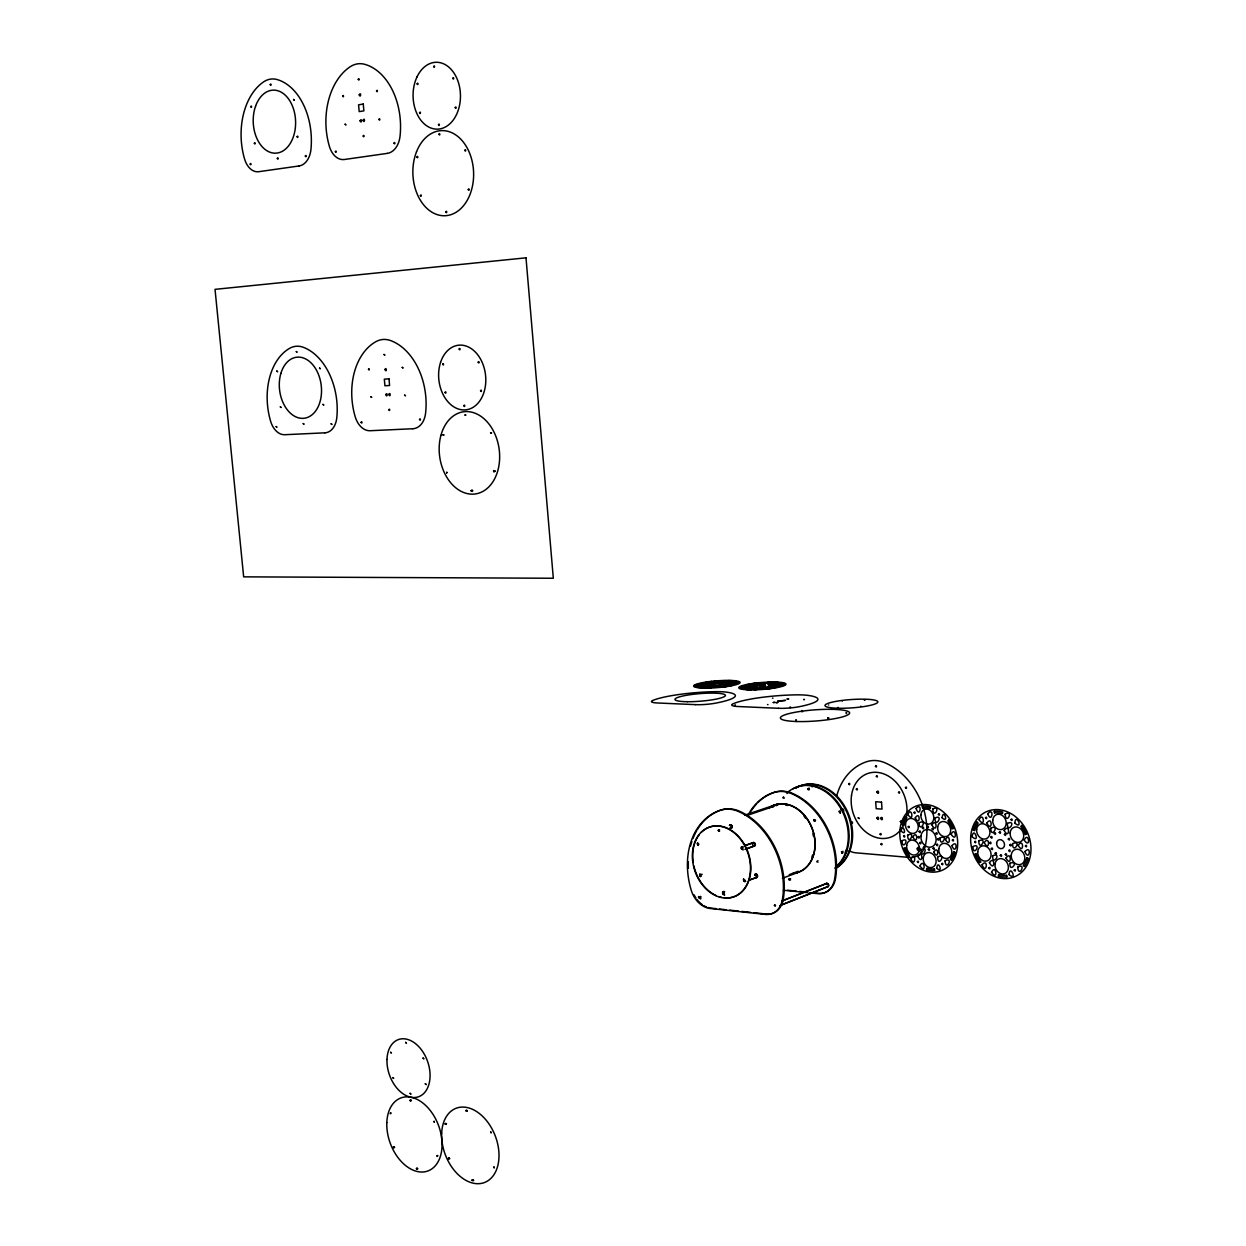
<?xml version="1.0" encoding="UTF-8"?>
<svg xmlns="http://www.w3.org/2000/svg" width="1246" height="1246" viewBox="0 0 1246 1246"><rect width="100%" height="100%" fill="white"/><g stroke="black" fill="none" stroke-linecap="round" stroke-linejoin="round"><path stroke-width="1.5" d="M1028.184 858.416L1026.86 857.653M494.273 471.113L495.332 471.066L494.288 471.268M465.256 415.276C467.297 415.23 463.808 414.217 465.225 415.152M446.613 472.53C446.893 470.926 446.784 474.274 446.66 472.795M490.94 433.063C493.027 433.265 489.304 432.066 491.111 433.172M494.46 471.331C492.964 468.808 493.681 473.901 494.444 471.175M755.792 875.299L756.696 874.972L756.961 876.203M719.581 831.207L718.771 829.758L719.581 829.867M815.476 820.631C813.825 822.983 812.579 818.201 815.507 820.024M840.411 811.831C837.795 812.392 839.01 810.601 840.427 811.021M783.532 796.801C784.45 797.58 780.806 797.783 784.373 798.11M742.507 849.211C743.644 845.832 741.557 850.971 742.118 847.592M723.708 892.525C722.337 895.251 726.013 891.7 723.132 894.098A1.667 1.246 70.2 0 1 724.58 891.902M1007.002 876.81L1006.69 875.346M841.564 851.688L842.358 853.058L841.564 851.688A1.776 1.386 69.4 0 0 842.047 852.934M953.782 851.579L955.059 852.264A33.035 26.618 68.3 0 1 951.555 860.176M700.953 876.14C701.887 874.256 699.411 875.144 700.486 876.234M723.474 892.557L723.023 893.989M922.242 806.271L922.523 807.813M994.183 811.364L994.464 812.922M790.587 879.894L789.543 879.084L790.587 878.71M930.388 808.358L930.466 806.878A33.035 26.618 68.3 0 0 922.352 806.224M842.903 811.068L842.935 809.775M777.987 683.042L781.32 682.73M905.795 816.706L906.854 817.797A31.384 25.294 68.3 0 0 903.615 825.21L902.322 824.743M746.588 688.836L743.223 689.147M741.822 686.157L745.17 685.845L741.946 686.281M737.056 683.992L733.785 684.303M976.989 821.986L978.094 823.061A32.1 26.322 66.6 0 0 974.668 830.661L973.313 830.116M733.069 681.11L735.732 681.219M754.484 844.959L754.437 843.48M717.089 687.06L719.767 687.185M951.399 860.285L950.387 859.101A31.384 25.294 68.3 0 0 953.72 851.703M700.392 687.371L697.76 687.247M1024.383 866.515L1023.278 865.331A32.1 26.322 66.6 0 0 1026.782 857.793M781.476 904.845L827.78 886.591M779.747 905.717L827.842 886.763M782.036 900.842L826.581 883.383M782.099 901.029L826.643 883.554M788.593 699.037L786.896 699.022L788.578 698.913M774.965 702.448L773.299 702.573M777.784 702.557L776.071 702.697L777.8 702.433M773.236 702.433L774.996 702.308M782.41 878.321L798.561 872.184M789.248 874.661L798.234 871.265M756.68 877.309L748.753 880.283L756.743 877.48M827.687 719.176L828.637 719.222M827.609 718.101L828.652 718.008M828.699 718.101L827.687 718.194M746.479 848.697L754.422 845.863M744.952 849.445L754.484 846.034M846.003 712.572L846.719 712.665M846.548 713.553L846.205 713.6M745.248 845.395L753.207 842.576M745.31 845.567L753.269 842.748M801.599 711.653L802.549 711.7M711.295 687.714L708.133 687.87L711.092 687.356M698.103 686.297L695.252 686.655M744.781 815.164L775.604 804.729M746.884 815.507L774.078 806.271A34.67 26.867 70.6 0 0 772.333 807.081M695.019 686.297L698.196 686.141M782.363 686.001L779.747 686.016M765.651 688.96L762.459 689.225L765.745 688.804M779.653 685.861L782.971 685.58M781.242 682.901L778.049 683.151M769.156 684.942L770.262 684.942L769.265 685.035M759.016 682.964L762.287 682.683M743.457 688.462L744.064 688.54M743.208 689.007L746.525 688.711M761.571 683.12L759.094 683.104M754.437 686.904L755.543 686.904L754.5 686.998M759.982 685.051L758.923 685.035L759.951 684.957M772.707 686.297L769.483 686.515M773.361 686.359L776.679 686.141M776.663 686.281L773.314 686.484M761.727 687.185L761.306 687.262M770.807 684.506L774.109 684.288L771.523 684.833M761.96 688.462L758.767 688.664L762.116 688.306M769.405 686.375L772.785 686.157M775.012 687.138L778.22 686.998L775.324 687.527M795.727 719.83L796.35 719.736M733.723 684.163L736.993 683.883M749.562 687.808L747.008 688.213M753.986 686.328L754.655 686.235M761.96 684.334L765.309 684.132M765.916 683.369L762.599 683.571M753.768 687.371L750.59 687.574M763.923 684.708L764.047 684.599M765.231 684.256L761.991 684.475M784.326 683.836L781.164 683.992L784.061 683.462M724.627 683.275L723.646 683.229M733.131 681.095L735.732 681.095M717.135 687.044L719.767 687.044M748.13 685.58L750.762 685.175M751.4 685.502L748.161 685.721M752.039 685.565L755.341 685.347M746.276 687.885L749.594 687.667M755.325 685.487L751.992 685.689M762.645 683.447L765.932 683.229M750.559 687.434L753.923 687.231M757.085 689.505L753.908 689.63L756.898 689.116M700.299 687.403L697.791 687.403M767.505 682.419L770.667 682.263M770.682 682.403L767.738 682.777M716.403 681.469L713.942 681.313L717.12 681.032M713.537 683.369L714.612 683.369M708.958 685.191L709.504 685.098M749.858 684.724L746.712 684.864M740.342 688.01L743.535 687.87M743.488 688.01L740.576 688.399M700.003 684.288L696.841 684.584L700.003 684.147M723.988 683.805L724.378 683.743M713.584 687.309L714.036 687.403M732.601 682.325L729.517 682.528M746.681 684.724L749.64 684.35M717.556 682.995L718.163 682.901M713.756 685.876L716.995 685.658M716.045 685.471L715.578 685.549M725.25 682.824L728.474 682.606M716.98 685.798L715.562 686.359M728.458 682.761L725.982 683.151M729.455 682.387L732.757 682.185M738.426 682.201L735.42 682.31M729.019 685.409L732.181 685.269M732.15 685.425L729.299 685.798M717.4 681.796L720.609 681.578M704.083 686.079L700.797 686.281M705.111 685.705L708.429 685.502M716.621 682.668L719.207 682.263M708.258 685.658L705.158 685.845M720.64 681.702L718.646 682.123M719.861 682.59L716.715 682.808M735.405 682.185L738.333 681.811M706.171 683.82L703.227 684.038L707.198 684.584L704.66 685.471L696.794 685.393L706.264 683.68M725.343 680.783L722.493 681.141M722.275 680.783L725.39 680.643M704.722 683.057L701.654 683.057L704.551 682.683M769.109 686.203L768.05 686.188L769.109 686.094M756.68 685.658L755.777 685.611L756.68 685.565M757.942 687.231L757.163 687.325L757.973 687.122M780.198 683.384L780.79 683.478M832.764 708.865L833.761 708.803M833.636 708.943L832.749 708.974M759.468 689.054L759.795 689.007M764.281 682.808L764.655 682.746M719.051 681.25L719.97 681.188M777.94 686.499L778.875 686.437M778.812 686.546L777.987 686.608M746.043 685.316L746.93 685.347L746.105 685.425M731.963 684.786L732.85 684.724M732.819 684.833L732.025 684.895M700.953 683.633L701.825 683.571M837.561 707.557L838.402 707.494M789.793 707.339L790.634 707.276M790.603 707.417L789.855 707.479M767.536 704.551L768.003 704.675M860.752 706.311L861.095 706.264M783.874 684.21L784.7 684.132A22.568 3.333 -4.4 0 1 784.123 685.191M740.731 687.667L740.031 687.714M734.922 704.956L735.389 704.893M842.187 701.077L842.249 700.937M738.037 682.528L738.862 682.465M730.81 825.615L731.698 826.534L730.81 827.11M772.442 698.165L772.972 698.103M828.761 704.971L828.528 705.002M803.701 699.504L804.495 699.442L803.748 699.629M864.288 699.754L865.098 699.831M767.723 688.633L767.754 688.633A21.447 3.177 -4.4 0 0 773.579 687.823M746.385 689.365L746.993 689.318A21.447 3.177 -4.4 0 0 752.039 689.505L751.587 689.692A22.568 3.333 -4.4 0 1 746.261 689.49M732.617 680.877L732.103 680.939A21.151 3.084 -4.5 0 0 727.181 680.752M700.797 687.621L701.389 687.558A21.151 3.084 -4.5 0 0 706.295 687.745L705.843 687.932M744.547 880.953C745.451 880.019 743.784 878.897 744.75 880.813M710.859 684.054L710.298 684.054M796.474 720.998L796.287 720.827M721.964 683.026L721.995 682.855M711.996 685.565L711.871 685.58M801.848 710.532L802.19 710.687M714.192 683.447L714.145 683.447A6.152 0.903 -4.5 0 0 713.335 685.238A6.152 0.903 -4.5 0 0 722.929 683.82A6.152 0.903 -4.5 0 0 714.192 683.618L713.584 683.462M706.108 682.403L705.828 682.419A22.257 3.24 -4.5 0 1 711.622 681.484M773.688 687.808L774.155 687.792A22.568 3.333 -4.4 0 1 768.128 688.758L767.754 688.773M701.607 686.032L704.115 685.939M715.111 686.203L713.008 686.92L715.64 686.39M760.153 687.932L762.754 687.387L760.06 687.917M742.149 849.289L742.429 847.545M718.786 682.247L717.353 681.905M696.452 684.864L695.689 684.926A22.257 3.24 -4.5 0 0 694.614 685.954M865.082 699.691L864.288 699.878M719.16 681.266L720.001 681.11M750.808 684.07L751.198 684.054A21.447 3.177 -4.4 0 1 756.961 683.275M757.101 683.12L756.852 683.12A22.568 3.333 -4.4 0 0 750.731 683.945M930.248 808.374L930.279 808.374A31.384 25.294 68.3 0 0 922.663 807.829M726.231 684.256L723.677 684.646L726.325 684.272M707.463 684.194L710.002 683.649L707.354 684.179M741.619 686.562L740.887 686.608A22.568 3.333 -4.4 0 0 739.859 687.683M842.919 852.809L842.919 851.283M787.628 890.251L796.178 891.092M799.605 891.435L803.047 891.778M813.42 892.806L818.622 893.32A23.191 18.051 69.4 0 0 835.49 878.695A67.798 52.363 70.3 0 0 793.017 793.624A38.33 29.748 70.8 0 0 774.405 792.316A68.109 52.799 70 0 0 757.833 802.611M783.376 890.236L807.392 892.619M809.121 892.79L817.797 893.647A23.207 18.051 69.4 0 0 834.649 879.022A67.829 52.363 70.3 0 0 792.176 793.904A38.346 29.764 70.8 0 0 773.564 792.596A68.141 52.815 70 0 0 748.239 814.791M716.014 908.661L710.89 908.116A23.44 17.646 70.6 0 1 708.071 907.54M719.425 909.035L726.278 909.767M729.72 910.141L738.348 911.06M741.822 911.433L750.513 912.368M754.017 912.742L762.77 913.676M764.53 913.863L766.29 914.05A23.861 18.254 69.7 0 0 783.298 899.129A69.76 52.908 70.6 0 0 739.999 811.426A39.436 30.075 71.1 0 0 721.154 809.993A70.088 53.376 70.3 0 0 697.558 829.244M809.277 788.157L809.277 789.684M777.675 683.649L775.105 684.194L777.722 683.665M817.983 860.675C815.211 862.325 817.983 861.702 817.968 862.216M845.427 851.75L845.894 850.457M908.583 856.563L909.424 855.55A31.384 25.294 68.3 0 1 905.172 847.638L903.957 848.105A33.035 26.618 68.3 0 0 908.427 856.438M1021.767 825.366L1020.801 826.363A32.1 26.322 66.6 0 1 1025.318 834.571L1026.642 834.119A33.782 27.708 66.6 0 0 1021.891 825.459L1021.845 825.413M934.469 868.914L934.765 870.456A33.035 26.618 68.3 0 1 926.681 869.77M998.358 876.109L998.591 874.583A32.1 26.322 66.6 0 0 1006.488 875.299M948.751 819.946L947.848 820.958A31.384 25.294 68.3 0 1 952.193 828.964L953.455 828.497A33.035 26.618 68.3 0 0 948.86 820.055M926.463 869.615L926.759 868.213A31.384 25.294 68.3 0 0 934.344 868.898M417.114 1168.966C418.547 1169.651 414.84 1168.281 416.927 1168.608M434.044 1121.634C434.029 1119.967 434.589 1123.534 434.075 1121.727M393.876 1147.55C395.231 1148.61 391.618 1146.554 393.736 1147.395M466.534 1110.965C468.247 1111.946 464.166 1110.202 466.409 1110.684M410.619 1100.67C412.628 1101.246 408.081 1100.311 410.464 1100.374M448.762 1158.391C446.115 1158.842 451.317 1158.982 448.825 1158.624M445.585 1123.923C448.124 1124.889 443.046 1123.908 445.538 1123.845M737.912 682.574A21.151 3.084 -4.5 0 1 737.102 683.524M727.539 686.079A21.151 3.084 -4.5 0 1 721.855 686.873M695.72 685.876A21.151 3.084 -4.5 0 1 696.623 684.911M706.248 682.387A21.151 3.084 -4.5 0 1 711.871 681.624M739.003 682.497A22.257 3.24 -4.5 0 1 738.162 683.493M728.1 686.188A22.257 3.24 -4.5 0 1 722.104 687.013M705.734 687.932A22.257 3.24 -4.5 0 1 700.657 687.73M727.726 680.581A22.257 3.24 -4.5 0 1 732.773 680.768M783.734 684.256A21.447 3.177 -4.4 0 1 783.033 685.222M740.981 687.59A21.447 3.177 -4.4 0 1 741.775 686.624M772.52 682.387A21.447 3.177 -4.4 0 1 777.457 682.574M773.065 682.216A22.568 3.333 -4.4 0 1 778.252 682.403M994.604 812.953A32.1 26.322 66.6 0 1 1002.5 813.513L1002.672 811.94A33.782 27.708 66.6 0 0 994.308 811.317M1006.799 876.935A33.782 27.708 66.6 0 1 998.498 876.187M973.328 829.961A33.782 27.708 66.6 0 1 976.88 822.08M1028.168 858.51A33.782 27.708 66.6 0 1 1024.492 866.422M811.8 786.522A1.76 1.386 71.5 0 1 812.267 786.818M842.218 852.918A1.589 1.262 69.4 0 1 841.782 851.672M846.268 850.379A1.776 1.386 69.4 0 1 845.395 852.903M846.096 850.364A1.589 1.246 69.4 0 1 845.458 852.716M840.38 812.953A1.776 1.402 70.5 0 1 839.975 812.906M840.443 812.766A1.589 1.262 70.5 0 1 839.897 812.703M840.957 809.324A1.776 1.402 70.5 0 1 843.199 809.511A1.776 1.402 70.5 0 1 842.888 812.096M841.19 809.277A1.589 1.262 70.5 0 1 843.121 809.666A1.589 1.262 70.5 0 1 842.888 811.894M700.377 876.577A1.838 1.371 70.9 0 1 699.894 874.053M700.626 876.577A1.651 1.246 70.9 0 1 700.065 874.085M701.872 874.1A1.651 1.246 70.9 0 1 702.137 874.474M724.549 895.002A1.838 1.386 70.2 0 1 724.144 895.033M722.867 894.052A1.838 1.386 70.2 0 1 723.428 891.497M724.128 891.497A1.838 1.386 70.2 0 1 724.533 891.684M724.58 894.799A1.667 1.246 70.2 0 1 724.128 894.846M744.625 881.576A1.853 1.417 70.2 0 1 743.566 879.069M745.731 881.389A1.667 1.277 70.2 0 1 743.737 879.053M754.609 875.284A1.853 1.417 70.2 0 1 756.291 874.053A1.853 1.417 70.2 0 1 757.521 876.405A1.853 1.417 70.2 0 1 755.73 877.418M754.765 875.331A1.667 1.277 70.2 0 1 756.291 874.24A1.667 1.277 70.2 0 1 757.35 876.421A1.667 1.277 70.2 0 1 755.668 877.2M741.557 849.133A1.853 1.417 71 0 1 741.806 846.673M743.208 849.865A1.667 1.277 71 0 1 742.834 849.897M741.728 849.149A1.667 1.277 71 0 1 742.305 846.641M742.678 846.641A1.667 1.277 71 0 1 743.239 846.891M752.833 845.38A1.853 1.417 70.9 0 0 755.154 845.38A1.853 1.417 70.9 0 0 754.126 842.608A1.853 1.417 70.9 0 0 752.382 844.181A1.667 1.277 70.9 0 1 754.032 842.748A1.667 1.277 70.9 0 1 755.076 845.146A1.667 1.277 70.9 0 1 753.082 845.458M729.424 825.428A1.838 1.402 71.6 0 1 731.386 825.117A1.838 1.402 71.6 0 1 731.963 827.64A1.838 1.402 71.6 0 1 730 827.951M729.595 825.459A1.651 1.262 71.6 0 1 731.293 825.241A1.651 1.262 71.6 0 1 731.9 827.375A1.651 1.262 71.6 0 1 730.327 827.998M698.118 845.395A1.838 1.386 71.6 0 1 697.589 842.872M698.352 845.38A1.651 1.246 71.6 0 1 697.76 842.903M701.171 832.484A36.897 27.973 70.9 0 1 748.083 852.42A36.897 27.973 70.9 0 1 724.315 897.836M721.714 897.416A36.897 27.973 70.9 0 1 719.02 896.699M716.279 895.64A36.897 27.973 70.9 0 1 693.835 865.83M693.212 862.512A36.897 27.973 70.9 0 1 699.177 834.773M706.622 907.041A23.44 17.646 70.6 0 1 703.71 905.608M702.292 904.658A23.44 17.646 70.6 0 1 697.106 899.612M696 898.086A23.44 17.646 70.6 0 1 694.115 894.862M688.384 868.26A70.088 53.376 70.3 0 1 688.353 861.811M690.564 845.987A70.088 53.376 70.3 0 1 691.888 841.486M692.932 838.589A70.088 53.376 70.3 0 1 696.81 830.49M771.944 806.178A35.636 27.63 70.6 0 1 812.984 831.191A35.636 27.63 70.6 0 1 792.783 873.462M770.23 807.159A35.636 27.63 70.6 0 0 768.58 808.296A35.636 27.63 70.6 0 1 812.003 827.936A35.636 27.63 70.6 0 1 794.029 873.29M775.9 805.664A34.67 26.867 70.6 0 1 777.753 805.212M785.572 805.087A34.67 26.867 70.6 0 1 787.565 805.492M804.059 816.301A34.67 26.867 70.6 0 1 805.555 818.186M812.906 833.761A34.67 26.867 70.6 0 1 813.436 836.191M812.594 854.99A34.67 26.867 70.6 0 1 811.847 857.077M698.508 897.245A1.635 1.215 70.4 0 1 698.648 896.528M700.579 896.466A1.635 1.215 70.4 0 1 700.875 896.949M700.875 898.553A1.635 1.215 70.4 0 1 700.423 898.989M751.011 811.193A68.109 52.799 70 0 1 756.587 803.904M776.756 804.34A35.62 27.614 70.6 0 1 779.357 803.779M825.911 884.006A1.807 1.402 68.9 0 1 827.858 883.648A1.807 1.402 68.9 0 1 828.528 886.062A1.807 1.402 68.9 0 1 826.628 886.529M826.098 884.021A1.62 1.262 68.9 0 1 827.765 883.772A1.62 1.262 68.9 0 1 828.465 885.797A1.62 1.262 68.9 0 1 826.955 886.545M849.211 850.753A21.665 17.133 69.8 0 0 855.862 852.825L909.3 857.419A22.023 17.662 68.7 0 0 925.84 843.324A64.418 51.288 69.7 0 0 884.909 762.754A36.414 29.141 70.3 0 0 866.718 761.695A64.699 51.709 69.4 0 0 836.673 795.992M788.858 791.35A45.152 35.293 70.5 0 1 839.243 805.96A45.152 35.293 70.5 0 1 837 865.892M786.896 793.531A45.121 35.277 70.5 0 1 789.684 791.07M792.674 789.03A45.121 35.277 70.5 0 1 842.374 809.62A45.121 35.277 70.5 0 1 834.945 867.979M795.431 788.111A45.058 35.262 70.4 0 1 845.084 808.654A45.058 35.262 70.4 0 1 837.655 866.936M796.241 787.846A45.043 35.262 70.4 0 1 846.937 810.414A45.043 35.262 70.4 0 1 835.396 868.587M902.322 824.525A33.035 26.618 68.3 0 1 905.702 816.8M335.361 151.732C336.716 153.912 336.186 149.489 335.376 151.607M390.465 1113.099C389.173 1115.014 392.443 1112.429 390.481 1112.943M390.621 1052.325L391.446 1053.072L390.621 1052.294M898.522 792.44C900.048 795.041 899.846 790.104 898.522 792.394M905.453 787.69C907.01 790.291 906.699 785.338 905.453 787.643M936.727 868.197C943.783 874.754 937.973 858.323 936.743 868.088M942.085 817.781C949.265 824.291 943.44 807.704 942.085 817.688M358.256 79.417C359.471 81.753 359.315 77.018 358.256 79.339M359.191 94.898C360.888 98.979 361.231 91.005 359.206 94.789M360.063 120.815C361.776 124.958 361.963 116.844 360.063 120.815M363.178 136.079C364.346 138.431 364.268 133.711 363.178 136.001M363.069 120.348C364.798 124.444 364.985 116.439 363.084 120.223M404.607 395.216L405.526 395.807L404.623 395.122M913.972 812.626C915.608 815.414 915.358 810.102 913.972 812.579M919.641 842.935C921.604 846.018 920.95 840.115 919.641 842.935M922.429 827.92C924.439 830.989 923.691 825.039 922.429 827.92M951.913 845.645C955.994 856.469 958.719 838.278 951.913 845.645M972.129 836.751C980.695 844.539 973.531 825.273 972.129 836.751M425.307 1083.771L426.148 1084.534L425.307 1083.771M933.052 848.51C935.061 851.532 934.391 845.816 933.067 848.386M935.886 833.449C937.911 836.502 937.21 830.677 935.886 833.387M941.727 863.945C943.456 866.733 943.035 861.422 941.727 863.945M982.05 864.849C986.567 875.767 988.732 857.217 982.066 864.755M987.704 813.716C991.878 824.665 994.713 806.178 987.704 813.716M394.001 143.197C395.231 145.564 395.122 140.751 394.001 143.197M437.206 1155.712C435.789 1157.799 439.277 1154.98 437.221 1155.587M442.673 364.315C444.059 366.667 443.514 362.025 442.673 364.268M443.249 434.963C445.959 435.368 441.302 434.293 443.358 434.963M445.523 1123.549L446.489 1123.767L445.523 1123.44M1008.995 874.583C1017.795 882.246 1010.21 863.462 1008.995 874.49M1014.82 823.139C1023.854 830.677 1015.848 811.753 1014.82 823.139M410.464 1100.093L411.429 1100.389L410.464 1100.125M416.88 1168.296L417.846 1168.623L416.896 1168.25M480.535 390.792C481.766 393.238 481.704 388.472 480.535 390.746M985.524 817.843C987.299 820.693 986.863 815.211 985.524 817.843M991.302 848.775C993.405 851.875 992.626 845.832 991.302 848.775M994.277 833.449C996.224 836.611 995.834 830.661 994.277 833.387M1005.257 854.491C1007.22 857.653 1006.799 851.657 1005.257 854.429M1024.928 851.594C1029.227 862.637 1032.062 844.009 1024.928 851.594M280.35 406.881L281.129 407.535L280.35 406.835M433.624 66.614C434.854 69.044 434.807 64.122 433.639 66.552M438.467 124.802C439.822 127.17 439.449 122.342 438.483 124.725M438.95 134.35C440.352 136.686 439.869 131.889 438.95 134.272M445.834 212.007C447.08 214.405 447.049 209.624 445.85 211.929M493.914 1167.144C494.678 1169.838 493.79 1165.898 493.93 1167.05M1008.279 839.134C1010.381 842.249 1009.649 836.253 1008.279 839.072M1014.228 870.253C1016.051 873.119 1015.599 867.652 1014.228 870.253M319.552 368.162L320.378 368.785L319.552 368.068M471.035 490.753C473.869 492.871 472.592 488.323 471.035 490.753M466.362 1110.388L467.375 1110.7L466.378 1110.326M471.876 1180.258C474.181 1181.956 473.496 1179.214 471.891 1180.149M472.732 1179.869L473.729 1180.242L472.748 1179.728M370.887 396.804L371.744 397.443L370.903 396.711M814.245 819.993L814.713 820.88L814.245 819.993M402.224 367.43L403.128 368.037L402.24 367.321M392.879 1077.665L393.705 1078.429L392.895 1077.619M393.689 1146.943L394.639 1147.317L393.689 1146.896M875.455 766.274C876.982 768.875 876.763 763.985 875.455 766.228M876.359 776.32C877.963 778.921 877.511 773.937 876.359 776.32M876.873 792.051C879.193 796.459 878.991 788.469 876.888 791.958M876.857 818.139C879.271 822.531 879.006 814.479 876.873 818.046M880.081 834.135C881.592 836.767 881.358 831.814 880.081 834.135M880.611 818.42C883.134 822.812 882.76 814.479 880.611 818.42M880.969 844.118C882.386 846.75 882.37 841.875 880.984 844.072M423.064 1058.134L423.92 1058.882L423.064 1058.041M445.04 392.474C446.255 394.904 446.161 390.2 445.04 392.428M903.615 836.268C905.281 839.025 904.923 833.917 903.63 836.159M918.084 837.141C919.844 840.24 919.735 834.509 918.084 837.078M918.022 848.947C919.61 851.61 919.19 846.579 918.022 848.947M448.716 1158.017L449.697 1158.422L448.716 1157.97M927.195 826.892C929.08 830.038 928.628 824.089 927.195 826.892M928.286 849.461C930.139 852.576 929.75 846.782 928.301 849.351M937.459 839.243C939.484 842.343 938.736 836.424 937.459 839.243M980.68 862.03L979.558 862.559A33.782 27.708 66.6 0 1 974.902 854.008L976.163 853.51A32.1 26.322 66.6 0 0 980.571 861.625L980.68 862.092M276.176 426.599L276.939 427.285L276.176 426.506M478.199 362.259C479.476 364.751 479.258 359.907 478.199 362.259M907.618 835.287C908.023 846.968 916.667 830.475 907.633 835.194M952.365 840.162C954.031 843.012 953.72 837.686 952.365 840.115M296.314 351.59L297.093 352.26L296.314 351.543M303.245 423.624L304.055 424.294L303.245 423.578M912.866 836.923C918.084 846.657 917.881 828.668 912.866 836.923M915.265 817.843C920.311 827.531 920.514 809.869 915.265 817.843M917.944 856.578C922.943 866.391 923.286 848.386 917.944 856.578M919.081 822.765C919.034 834.104 928.597 818.42 919.096 822.672M920.95 849.772C921.417 861.64 930.155 844.617 920.95 849.772M974.621 841.953C976.428 844.788 975.852 839.383 974.621 841.953M989.698 842.857C991.691 846.05 991.115 839.944 989.698 842.857M490.753 1132.131C491.905 1134.67 490.317 1130.901 490.753 1132.084M931.915 824.961C937.662 835.085 937.148 816.613 931.93 824.868M933.768 852.062C938.736 861.936 939.266 843.947 933.768 852.062M934.967 818.077C935.061 829.665 944.375 813.373 934.967 818.077M937.631 857.03C937.771 868.54 947.022 852.591 937.631 856.937M940.091 837.873C939.811 849.102 949.779 833.808 940.091 837.873M945.434 839.524C950.745 849.289 950.558 831.44 945.434 839.43M999.245 832.421C1001.286 835.599 1000.678 829.54 999.245 832.421M1000.273 855.457C1002.345 858.587 1001.706 852.653 1000.273 855.395M1009.883 845.037C1011.799 848.261 1011.472 842.249 1009.899 844.975M331.156 423.874L331.981 424.528L331.171 423.765M698.632 897.478C700.205 900.344 699.785 895.08 698.632 897.478M699.52 897.136C700.844 900.048 701.015 894.877 699.536 897.073M1025.427 846.003C1027.234 848.9 1026.766 843.464 1025.442 845.956M361.106 422.378C362.181 424.793 362.243 420.214 361.106 422.378M718.241 830.366C719.347 833.325 718.786 828.434 718.241 830.303M978.795 840.957C978.795 852.404 988.452 836.798 978.811 840.754M984.247 842.639C989.682 853.012 990.196 834.384 984.262 842.53M986.848 823.154C992.455 833.481 992.641 814.822 986.863 823.061M989.449 862.699C994.962 873.057 995.352 854.413 989.464 862.59M990.819 828.185C990.944 840.053 1000.585 823.357 990.819 828.185M992.626 855.753C992.346 867.138 1002.563 851.703 992.626 855.753M250.773 106.689C251.817 109.025 251.801 104.524 250.789 106.626M384.064 354.534L384.921 355.203L384.064 354.44M384.967 369.579C386.758 373.675 386.696 366.09 384.983 369.423M385.777 394.717C387.631 398.751 387.584 391.182 385.793 394.546M1004.183 830.459C1009.572 840.972 1010.304 822.002 1004.183 830.459M1005.974 858.12C1011.814 868.524 1011.643 849.554 1005.974 858.12M1007.391 823.419C1007.22 834.976 1017.39 819.229 1007.407 823.326M1009.976 863.198C1009.089 874.178 1020.396 859.849 1009.976 863.198M1012.64 843.635C1012.282 854.99 1022.717 839.804 1012.655 843.542M388.783 394.53C390.605 398.673 390.637 390.761 388.783 394.53M388.845 409.778C389.905 412.208 390.06 407.644 388.845 409.716M1018.2 845.349C1023.947 855.8 1023.994 836.891 1018.216 845.255M297.109 136.764C298.183 139.147 298.121 134.568 297.109 136.702M419.544 419.481C420.727 421.927 420.634 417.239 419.544 419.481M774.373 905.375C775.962 908.272 775.604 903.132 774.405 905.219M788.702 879.333C790.275 882.152 789.902 876.982 788.702 879.333M848.713 783.936C850.146 786.569 850.021 781.616 848.713 783.936M405.62 1042.419L406.461 1043.198L405.635 1042.341M410.136 1093.396L410.978 1094.175L410.152 1093.303M807.766 788.998C809.168 791.833 809.121 786.647 807.766 788.998M856.329 789.185C857.793 791.817 857.653 786.896 856.329 789.185M459.151 349.067C460.226 351.606 460.428 346.824 459.151 349.02M276.877 371.106L277.64 371.791L276.892 371.012M342.666 96.144C343.834 98.543 343.694 93.793 342.666 96.144M463.855 405.76C465.07 408.19 465.023 403.611 463.87 405.651M900.36 821.488C901.855 824.167 901.668 819.183 900.36 821.488M908.178 826.892C909.673 829.556 909.518 824.618 908.194 826.846M254.34 143.29C255.259 145.673 255.57 141.187 254.34 143.228M917.383 861.78C919.003 864.584 918.785 859.475 917.383 861.734M919.096 831.627C920.981 834.804 920.498 828.839 919.096 831.627M923.379 847.405C925.217 850.597 924.781 844.648 923.379 847.405M932.117 828.902C933.955 832.11 933.597 826.114 932.117 828.902M323.01 404.42L323.82 405.106L323.01 404.374M378.971 119.445C380.232 121.843 379.937 117.108 378.971 119.445M936.416 844.726C938.129 847.934 938.098 842.094 936.431 844.663M938.363 814.37C939.998 817.205 939.811 811.956 938.363 814.308M293.573 99.555L294.352 100.241L293.589 99.415M417.114 83.871C418.391 86.301 418.173 81.504 417.114 83.871M416.943 157.074C418.22 159.519 417.955 154.629 416.943 157.074M988.841 868.01C990.383 870.923 990.523 865.627 988.841 867.948M990.788 837.234C992.75 840.38 992.33 834.586 990.804 837.11M368.489 369.314C369.626 371.729 369.564 367.196 368.489 369.268M995.165 853.339C997.096 856.532 996.738 850.597 995.165 853.276M1004.385 834.462C1006.285 837.67 1005.943 831.83 1004.401 834.337M1008.777 850.644C1010.786 853.79 1010.257 847.95 1008.793 850.52M1010.958 819.65C1012.718 822.516 1012.344 817.22 1010.973 819.541M345.126 124.288L345.967 124.958L345.158 124.148M455.195 107.654C456.379 110.178 456.348 105.256 455.211 107.592M468.247 189.548C469.446 192.071 469.446 187.196 468.247 189.548M776.928 683.026C764.608 686.982 763.845 681.11 776.928 683.026M901.886 840.863C902.914 851.968 910.53 835.973 901.886 840.863M907.804 814.541C914.502 823.933 911.792 805.196 907.804 814.541M376.526 90.942C377.616 93.388 377.678 88.731 376.526 90.865M920.015 866.017C926.681 875.393 924.111 856.874 920.031 865.923M932.709 809.075C933.721 820.351 941.587 804.028 932.709 809.075M250.197 164.067C251.334 166.403 251.1 161.902 250.197 164.067M945.029 860.939C946.088 872.231 953.953 856.111 945.029 860.846M951.15 834.384C957.972 843.869 955.324 824.961 951.15 834.384M270.226 84.635C271.301 87.018 271.301 82.407 270.226 84.635M419.544 112.779C420.681 115.271 420.743 110.458 419.559 112.701M420.4 195.575C421.491 198.13 421.631 193.255 420.4 195.575M851.501 822.516C852.887 825.163 852.871 820.335 851.501 822.469M858.214 817.906L859.351 818.56L858.229 817.812M277.328 158.444C278.419 160.843 278.31 156.233 277.328 158.444M972.799 846.626C973.547 857.84 982.082 841.985 972.799 846.626M979.091 819.79C985.866 829.4 983.546 810.274 979.091 819.79M305.332 156.046C306.345 158.476 306.547 153.834 305.332 156.046M452.796 78.373C454.027 80.897 453.918 75.944 452.796 78.373M991.567 872.325C998.482 881.966 995.897 862.871 991.567 872.325M1005.086 814.245C1006.254 825.802 1014.228 809.168 1005.101 814.136M464.82 150.377C466.004 152.947 465.973 147.963 464.82 150.377M901.201 831.082C908.023 837.733 902.322 821.145 901.201 831.082M910.857 858.603C914.626 869.038 917.181 851.766 910.873 858.51M916.044 808.498C920.015 819.354 922.741 801.334 916.044 808.498M1017.671 867.2C1018.885 878.819 1026.969 862.076 1017.686 867.107M1024.196 840.115C1031.018 849.959 1028.838 830.63 1024.212 840.006M697.589 843.963C700.345 845.177 698.103 843.308 697.604 843.9M765.465 685.674L759.25 686.172L765.465 685.721M761.913 683.852C749.547 687.792 748.862 681.951 761.913 683.852M731.402 681.375L721.045 682.216L731.402 681.375M712.556 686.266L702.09 687.091L712.556 686.266M727.477 685.471C715.188 689.427 714.612 683.509 727.477 685.471M716.652 682.185L706.28 682.995L716.652 682.185M736.869 683.057C724.144 686.858 724.533 680.955 736.869 683.057M769.685 685.502L770.651 685.409L769.685 685.502M727.539 684.63L730.779 684.568L727.571 684.63M785.432 700.392L777.831 701.124L785.432 700.392M363.256 104.057L358.568 104.82L359.191 111.61L363.879 110.863L363.256 104.057M299.102 165.952L258.763 171.699A20.154 13.457 86.9 0 1 244.59 159.067A60.197 40.542 87.2 0 1 263.482 81.956A33.969 22.786 87.6 0 1 277.188 79.573A59.964 40.23 87.2 0 1 310.97 149.255A20.45 13.862 87.2 0 1 299.102 165.952M387.319 153.383L344.426 159.488A20.793 14.313 87.6 0 1 329.442 146.53A62.129 43.096 88 0 1 350.064 66.832A35.059 24.219 88.4 0 1 364.642 64.294A61.879 42.769 87.9 0 1 400.059 136.094A21.12 14.734 88 0 1 387.319 153.383M525.999 257.829L215.028 289.352L243.655 576.851L553.317 578.253L525.999 257.829M388.986 378.846L384.313 379.142L384.936 385.777L389.609 385.481L388.986 378.846M324.941 432.829L284.711 434.714A19.671 13.317 82.4 0 1 270.6 421.195A58.718 40.09 82.6 0 1 289.602 348.335A33.112 22.553 83 0 1 303.261 347.276A58.5 39.794 82.6 0 1 336.794 417.768A19.952 13.706 82.4 0 1 324.941 432.829M412.862 428.733L370.109 430.727A20.279 14.142 82.5 0 1 355.219 416.818A60.524 42.629 82.8 0 1 375.918 341.653A34.14 23.97 83.3 0 1 390.45 340.516A60.291 42.302 82.8 0 1 425.587 413.174A20.575 14.563 82.6 0 1 412.862 428.733M695.564 704.644L657.39 702.978A16.338 2.461 -4.7 0 1 652.779 700.454A48.516 7.351 -4.6 0 1 713.974 691.686A27.132 4.081 -4.6 0 1 726.823 692.184A48.376 7.305 -4.6 0 1 715.515 703.165A16.525 2.523 -4.6 0 1 695.564 704.644M778.423 708.289L738.239 706.529A16.743 2.585 -4.4 0 1 732.882 703.912A49.731 7.725 -4.3 0 1 794.714 694.879A27.817 4.283 -4.3 0 1 808.202 695.424A49.575 7.678 -4.3 0 1 798.888 706.762A16.946 2.648 -4.3 0 1 778.423 708.289M881.529 802.159L875.689 801.739L876.172 808.685L882.012 809.106L881.529 802.159M765.418 914.393L710.002 908.459A23.456 17.646 70.6 0 1 691.203 890.142A70.119 53.376 70.3 0 1 720.25 810.289A39.451 30.075 71.1 0 1 739.096 811.738A69.792 52.908 70.6 0 1 782.426 899.472A23.876 18.254 69.7 0 1 765.418 914.393M703.71 688.088A23.363 3.411 -4.5 0 0 740.046 682.715A23.363 3.411 -4.5 0 0 706.7 681.967A23.363 3.411 -4.5 0 0 703.71 688.088M749.422 689.863A23.69 3.504 -4.4 0 0 785.946 684.397A23.69 3.504 -4.4 0 0 751.712 683.618A23.69 3.504 -4.4 0 0 749.422 689.863M744.485 687.605A5.296 0.779 -4.4 0 0 752.568 686.359A5.296 0.779 -4.4 0 0 744.812 686.235A5.296 0.779 -4.4 0 0 744.485 687.605M749.999 689.303A5.327 0.794 -4.4 0 0 758.253 688.072A5.327 0.794 -4.4 0 0 750.606 687.885A5.327 0.794 -4.4 0 0 749.999 689.303M765.137 688.493A5.327 0.794 -4.3 0 0 773.408 687.262A5.327 0.794 -4.3 0 0 765.792 687.06A5.327 0.794 -4.3 0 0 765.137 688.493M774.716 685.985A5.311 0.779 -4.3 0 0 782.737 684.739A5.311 0.779 -4.3 0 0 774.919 684.615A5.311 0.779 -4.3 0 0 774.716 685.985M837.639 708.226A26.478 4.174 -4 0 0 877.854 702.012A26.478 4.174 -4 0 0 838.854 700.891A26.478 4.174 -4 0 0 837.639 708.226M687.247 701.7A25.278 3.8 -4.6 0 0 725.406 695.502A25.278 3.8 -4.6 0 0 687.963 695.034A25.278 3.8 -4.6 0 0 687.247 701.7M796.63 721.512A34.67 5.591 -4.2 0 0 849.601 713.21A34.67 5.591 -4.2 0 0 798.888 711.637A34.67 5.591 -4.2 0 0 796.63 721.512M996.613 843.059A4.657 3.831 66.6 0 0 1002.22 848.495A4.657 3.831 66.6 0 0 1002.859 840.848A4.657 3.831 66.6 0 0 996.613 843.059M1010.117 833.044A7.974 6.573 66.5 0 0 1019.898 842.078A7.974 6.573 66.5 0 0 1020.739 828.917A7.974 6.573 66.5 0 0 1010.117 833.044M1011.207 855.472A7.974 6.557 65.9 0 0 1021.128 864.288A7.974 6.557 65.9 0 0 1021.689 851.111A7.974 6.557 65.9 0 0 1011.207 855.472M994.962 864.428A7.928 6.479 66 0 0 1004.478 873.695A7.928 6.479 66 0 0 1005.569 860.737A7.928 6.479 66 0 0 994.962 864.428M977.721 851.828A7.881 6.432 66.7 0 0 987.315 860.815A7.881 6.432 66.7 0 0 988.125 847.81A7.881 6.432 66.7 0 0 977.721 851.828M976.63 829.447A7.897 6.448 67.4 0 0 985.913 838.838A7.897 6.448 67.4 0 0 987.268 825.958A7.897 6.448 67.4 0 0 976.63 829.447M992.735 820.148A7.928 6.526 67.3 0 0 1002.267 829.338A7.928 6.526 67.3 0 0 1003.373 816.301A7.928 6.526 67.3 0 0 992.735 820.148M970.79 835.723A35.449 29.079 66.6 0 0 1013.185 877.293A35.449 29.079 66.6 0 0 1018.449 819.276A35.449 29.079 66.6 0 0 970.79 835.723M920.934 836.284A9.127 7.351 68.3 0 0 931.728 846.906A9.127 7.351 68.3 0 0 932.896 831.923A9.127 7.351 68.3 0 0 920.934 836.284M937.677 826.97A7.788 6.323 68.2 0 0 946.617 836.471A7.788 6.323 68.2 0 0 948.159 823.808A7.788 6.323 68.2 0 0 937.677 826.97M938.799 848.931A7.788 6.292 67.6 0 0 947.91 858.245A7.788 6.292 67.6 0 0 949.187 845.551A7.788 6.292 67.6 0 0 938.799 848.931M923.224 858.26A7.756 6.23 67.7 0 0 932.397 867.325A7.756 6.23 67.7 0 0 933.394 854.631A7.756 6.23 67.7 0 0 923.224 858.26M906.683 845.442A7.71 6.183 68.3 0 0 915.467 854.881A7.71 6.183 68.3 0 0 916.963 842.374A7.71 6.183 68.3 0 0 906.683 845.442M905.484 824.011A7.71 6.199 68.9 0 0 914.439 833.2A7.71 6.199 68.9 0 0 915.67 820.584A7.71 6.199 68.9 0 0 905.484 824.011M920.887 814.884A7.756 6.277 68.9 0 0 930.077 823.871A7.756 6.277 68.9 0 0 931.073 811.099A7.756 6.277 68.9 0 0 920.887 814.884M899.923 830.194A34.67 27.942 68.3 0 0 940.777 870.845A34.67 27.942 68.3 0 0 945.527 813.981A34.67 27.942 68.3 0 0 899.923 830.194M440.57 362.368A32.521 23.456 83.4 0 0 464.898 409.918A32.521 23.456 83.4 0 0 481.174 360.265A32.521 23.456 83.4 0 0 440.57 362.368M386.805 1122.646A38.938 25.73 69.7 0 0 427.051 1171.256A38.938 25.73 69.7 0 0 429.403 1109.438A38.938 25.73 69.7 0 0 386.805 1122.646M441.66 1133.253A39.747 26.68 69 0 0 483.277 1182.937A39.747 26.68 69 0 0 486.018 1119.998A39.747 26.68 69 0 0 441.66 1133.253M417.067 76.8A33.44 23.69 89 0 0 435.212 129.054A33.44 23.69 89 0 0 458.03 81.317A33.44 23.69 89 0 0 417.067 76.8M255.586 106.144A31.539 21.182 87.5 0 0 275.366 153.18A31.539 21.182 87.5 0 0 292.28 105.645A31.539 21.182 87.5 0 0 255.586 106.144M416.553 151.701A42.582 30.356 87.5 0 0 443.965 215.745A42.582 30.356 87.5 0 0 469.181 152.105A42.582 30.356 87.5 0 0 416.553 151.701M440.897 435.461A41.507 29.966 81.7 0 0 474.897 494.008A41.507 29.966 81.7 0 0 492.419 429.138A41.507 29.966 81.7 0 0 440.897 435.461M280.88 373.379A30.761 20.948 82.9 0 0 303.199 418.345A30.761 20.948 82.9 0 0 317.154 371.479A30.761 20.948 82.9 0 0 280.88 373.379M692.714 850.411A36.913 27.973 70.9 0 0 731.854 897.4A36.913 27.973 70.9 0 0 739.703 838.278A36.913 27.973 70.9 0 0 692.714 850.411M851.516 795.4A33.844 27.054 70 0 0 888.943 837.733A33.844 27.054 70 0 0 896.762 783.033A33.844 27.054 70 0 0 851.516 795.4M917.243 848.713A1.713 1.371 68.2 0 0 919.268 850.707A1.713 1.371 68.2 0 0 919.486 847.887A1.713 1.371 68.2 0 0 917.243 848.713M386.976 1059.458A30.325 20.232 70.7 0 0 418.422 1096.807A30.325 20.232 70.7 0 0 420.151 1048.182A30.325 20.232 70.7 0 0 386.976 1059.458"/></g></svg>
